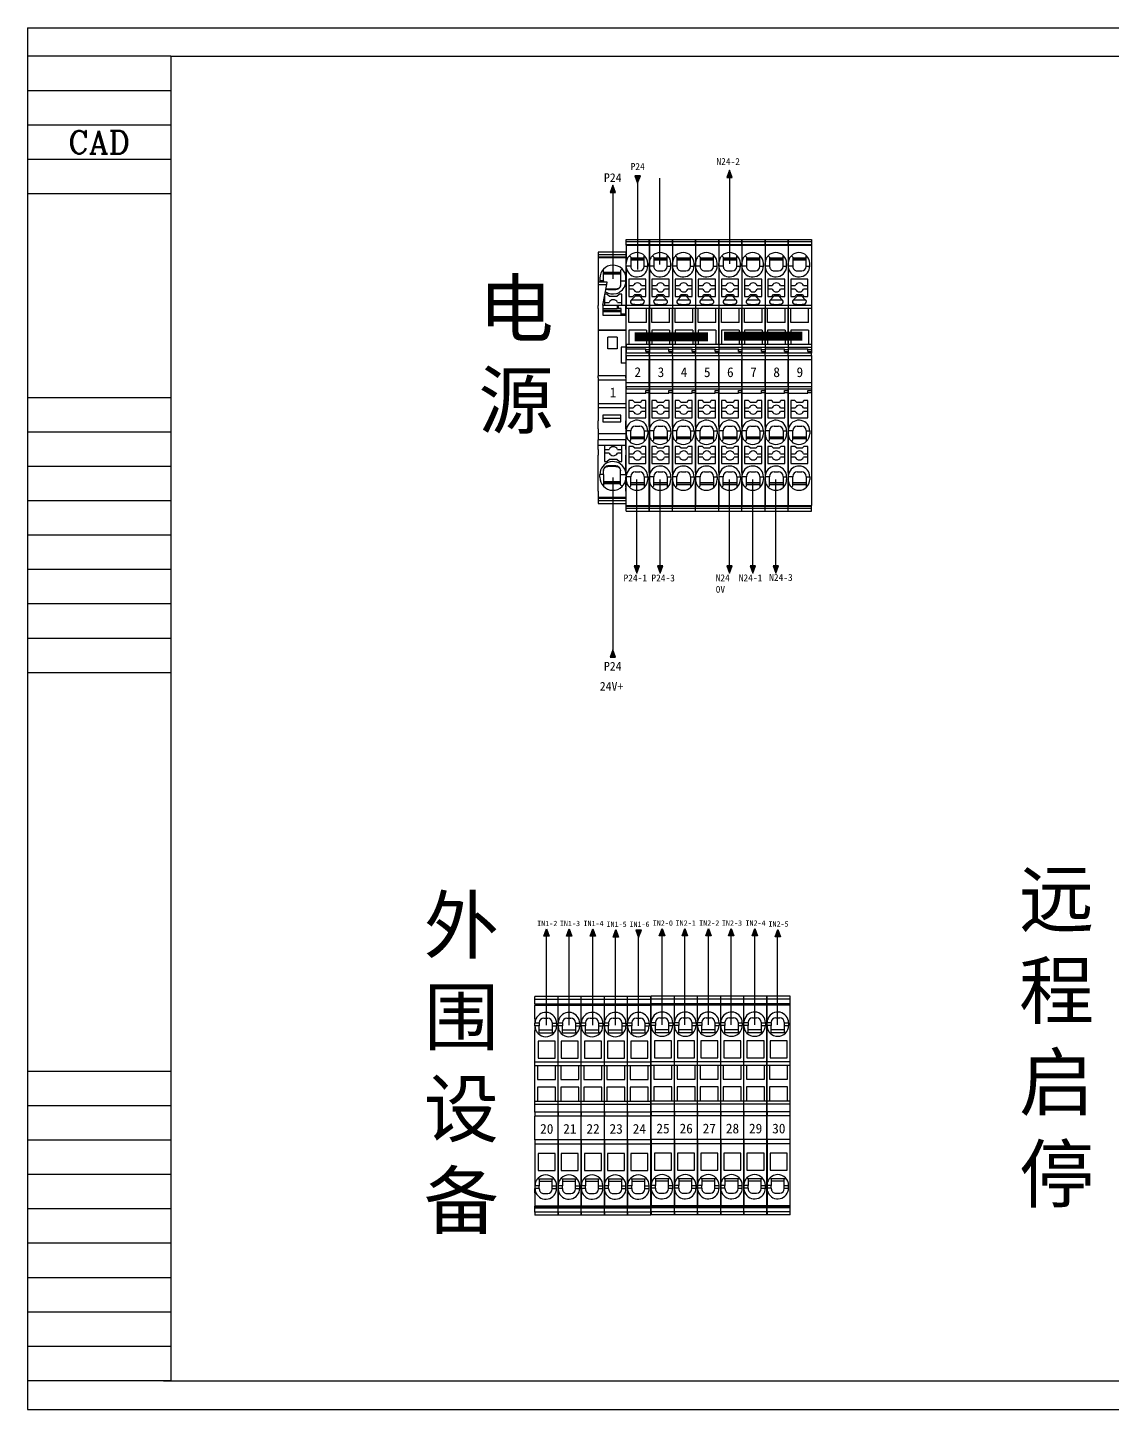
# Model space of a CAD drawing. Header units: millimetres. Extents: x -5786 to 4989, y -422 to 1165.
# Drawn here: x 2670 to 3877, y -416 to 1121 of the extents above; entities that cross this region are included whole.
import ezdxf
from ezdxf.enums import TextEntityAlignment as Align

# ---------------------------------------------------------------- set-up
doc = ezdxf.new("R2010")
doc.units = ezdxf.units.MM
doc.layers.add('AM_0', color=7, linetype='Continuous', lineweight=50)
doc.layers.add('EPLAN311', color=1, linetype='Continuous', lineweight=25)
for name, color, linetype in [('RAHM2', 1, 'Continuous'), ('RAHM3', 2, 'Continuous'), ('小件分拣机', 7, 'Continuous')]:
    doc.layers.add(name, color=color, linetype=linetype)
doc.styles.add('-宋体', font='', dxfattribs={"width": 0.8})
doc.styles.add('ROMANC', font='romanc', dxfattribs={"height": 4})
doc.styles.get("Standard").update_dxf_attribs({"font": 'txt.shx', "height": 20})
doc.styles.add('宋体', font='', dxfattribs={"height": 12})
doc.styles.get('-宋体').set_extended_font_data('SimSun')
doc.styles.get('宋体').set_extended_font_data('SimSun')

# ---------------------------------------------------------------- blocks, each defined once
blk = doc.blocks.new('PT_2_5-TWIN-SELECT__2_b503abecfed5f87d18ab24592fec7340')
at = {"color": 7, "linetype": 'Continuous', "lineweight": 25}
for p, q in [((-178.97, 84.88), (-178.43, 84.88)), ((-178.97, 79.73), (-178.97, 84.88)), ((-178.43, 84.88), (-177.89, 84.88)), ((-178.43, 84.88), (-178.43, 79.73)), ((-177.89, 84.88), (-177.72, 84.88)), ((-177.89, 79.73), (-177.89, 84.88)), ((-177.72, 84.88), (-164.39, 84.88)), ((-177.72, 79.73), (-177.72, 84.88)), ((-175.27, 83.73), (-175.37, 83.82)), ((-174.82, 83.73), (-175.27, 83.73)), ((-174.82, 83.73), (-174.82, 80.73)), ((-174.67, 83.73), (-174.82, 83.73)), ((-174.67, 80.73), (-174.67, 83.73)), ((-174.42, 83.73), (-174.67, 83.73)), ((-174.42, 80.73), (-174.42, 83.73)), ((-173.07, 83.73), (-174.42, 83.73)), ((-173.07, 84.53), (-173.67, 84.53)), ((-172.97, 83.73), (-173.07, 83.73)), ((-170.12, 84.13), (-170.12, 80.33)), ((-168.72, 84.13), (-170.12, 84.13)), ((-167.92, 84.13), (-168.72, 84.13)), ((-168.72, 83.14), (-168.72, 84.13)), ((-166.32, 84.13), (-167.92, 84.13)), ((-167.92, 84.13), (-167.92, 83.14)), ((-166.72, 82.83), (-166.32, 83.23)), ((-165.49, 83.61), (-166.42, 82.68)), ((-166.32, 83.23), (-166.32, 84.13)), ((-165.48, 83.63), (-165.49, 83.61)), ((-165.49, 83.61), (-165.49, 80.84)), ((-164.52, 82.23), (-164.63, 83.33)), ((-164.39, 79.73), (-164.39, 84.88)), ((-164.39, 84.88), (-163.67, 84.88)), ((-163.67, 84.23), (-163.67, 84.88)), ((-163.67, 84.88), (-155.67, 84.88)), ((-163.67, 80.3), (-163.67, 84.23)), ((-160.52, 84.23), (-163.67, 84.23)), ((-160.52, 84.23), (-160.52, 80.3)), ((-158.82, 84.23), (-158.82, 80.3)), ((-158.82, 84.23), (-155.67, 84.23)), ((-155.67, 84.23), (-155.67, 84.88)), ((-155.67, 84.88), (-154.96, 84.88)), ((-155.67, 80.3), (-155.67, 84.23)), ((-154.96, 84.88), (-154.96, 79.73)), ((-154.96, 84.88), (-154.52, 84.88)), ((-154.52, 84.08), (-154.62, 84.08)), ((-154.62, 79.73), (-154.62, 84.08)), ((-154.52, 84.88), (-154.07, 84.88)), ((-154.52, 84.08), (-154.52, 84.88)), ((-154.07, 84.08), (-154.52, 84.08)), ((-154.07, 84.88), (-153.71, 84.88)), ((-154.07, 84.08), (-154.07, 84.88)), ((-153.2, 84.88), (-153.71, 84.88)), ((-153.71, 84.88), (-153.71, 79.73)), ((-153.2, 84.88), (-152.29, 84.88)), ((-152.29, 84.88), (-147.16, 84.88)), ((-152.29, 79.73), (-152.29, 84.88)), ((-147.16, 84.88), (-146.25, 84.88)), ((-147.16, 79.73), (-147.16, 84.88)), ((-146.25, 84.88), (-145.73, 84.88)), ((-145.73, 84.88), (-145.38, 84.88)), ((-145.73, 79.73), (-145.73, 84.88)), ((-145.38, 84.08), (-145.38, 84.88)), ((-145.38, 84.88), (-144.93, 84.88)), ((-144.93, 84.08), (-145.38, 84.08)), ((-144.93, 84.88), (-119.82, 84.88)), ((-144.93, 84.08), (-144.93, 84.88)), ((-144.93, 84.08), (-144.82, 84.08)), ((-144.82, 79.73), (-144.82, 84.08)), ((-141.52, 84.13), (-143.12, 84.13)), ((-143.12, 84.13), (-143.12, 83.23)), ((-143.12, 83.23), (-142.72, 82.83)), ((-140.72, 84.13), (-141.52, 84.13)), ((-141.52, 83.14), (-141.52, 84.13)), ((-139.32, 84.13), (-140.72, 84.13)), ((-140.72, 84.13), (-140.72, 83.14)), ((-139.32, 80.33), (-139.32, 84.13)), ((-136.47, 83.73), (-136.37, 83.73)), ((-136.37, 84.53), (-135.77, 84.53)), ((-136.37, 83.73), (-135.02, 83.73)), ((-135.02, 83.73), (-134.77, 83.73)), ((-135.02, 83.73), (-135.02, 80.73)), ((-134.77, 83.73), (-134.62, 83.73)), ((-134.77, 80.73), (-134.77, 83.73)), ((-134.62, 83.73), (-134.17, 83.73)), ((-134.62, 83.73), (-134.62, 80.73)), ((-134.17, 83.73), (-134.08, 83.82)), ((-131.32, 84.13), (-132.92, 84.13)), ((-132.92, 84.13), (-132.92, 83.23)), ((-132.92, 83.23), (-132.52, 82.83)), ((-131.32, 83.14), (-131.32, 84.13)), ((-130.52, 84.13), (-131.32, 84.13)), ((-130.52, 84.13), (-130.52, 83.14)), ((-129.12, 84.13), (-130.52, 84.13)), ((-129.12, 80.33), (-129.12, 84.13)), ((-126.27, 83.73), (-126.17, 83.73)), ((-126.17, 84.53), (-125.57, 84.53)), ((-126.17, 83.73), (-124.82, 83.73)), ((-124.82, 83.73), (-124.57, 83.73)), ((-124.82, 83.73), (-124.82, 80.73)), ((-124.57, 83.73), (-124.42, 83.73)), ((-124.57, 80.73), (-124.57, 83.73)), ((-124.42, 83.73), (-123.97, 83.73)), ((-124.42, 83.73), (-124.42, 80.73)), ((-123.97, 83.73), (-123.88, 83.82)), ((-119.82, 79.73), (-119.82, 84.88)), ((-119.66, 84.88), (-119.82, 84.88)), ((-119.12, 84.88), (-119.66, 84.88)), ((-119.66, 79.73), (-119.66, 84.88)), ((-118.57, 84.88), (-119.12, 84.88)), ((-119.12, 84.88), (-119.12, 79.73)), ((-118.57, 79.73), (-118.57, 84.88)), ((-175.07, 80.73), (-175.37, 80.43)), ((-175.07, 80.73), (-174.82, 80.73)), ((-174.82, 80.73), (-174.67, 80.73)), ((-174.67, 80.73), (-174.42, 80.73)), ((-174.67, 79.73), (-174.67, 79.95)), ((-174.42, 80.73), (-173.07, 80.73)), ((-172.97, 80.73), (-173.07, 80.73)), ((-172.07, 79.73), (-172.07, 79.95)), ((-171.97, 81.73), (-171.97, 82.73)), ((-170.12, 80.33), (-168.72, 80.33)), ((-168.72, 80.33), (-168.72, 81.31)), ((-168.72, 80.33), (-167.92, 80.33)), ((-167.92, 81.31), (-167.92, 80.33)), ((-167.92, 80.33), (-166.32, 80.33)), ((-166.72, 81.63), (-166.72, 82.83)), ((-166.32, 81.23), (-166.72, 81.63)), ((-166.42, 81.77), (-166.42, 82.68)), ((-165.49, 80.84), (-166.42, 81.77)), ((-166.32, 80.33), (-166.32, 81.23)), ((-165.48, 80.82), (-165.49, 80.84)), ((-164.63, 81.13), (-164.52, 82.23)), ((-163.67, 79.73), (-163.67, 80.3)), ((-160.52, 80.3), (-163.67, 80.3)), ((-158.82, 80.3), (-155.67, 80.3)), ((-155.67, 79.73), (-155.67, 80.3)), ((-142.72, 81.63), (-143.12, 81.23)), ((-143.12, 81.23), (-143.12, 80.33)), ((-143.12, 80.33), (-141.52, 80.33)), ((-142.72, 82.83), (-142.72, 81.63)), ((-141.52, 80.33), (-141.52, 81.31)), ((-141.52, 80.33), (-140.72, 80.33)), ((-140.72, 81.31), (-140.72, 80.33)), ((-140.72, 80.33), (-139.32, 80.33)), ((-137.47, 81.73), (-137.47, 82.73)), ((-137.37, 79.73), (-137.37, 79.95)), ((-136.47, 80.73), (-136.37, 80.73)), ((-135.02, 80.73), (-136.37, 80.73)), ((-134.77, 80.73), (-135.02, 80.73)), ((-134.62, 80.73), (-134.77, 80.73)), ((-134.77, 79.73), (-134.77, 79.95)), ((-134.37, 80.73), (-134.62, 80.73)), ((-134.37, 80.73), (-134.08, 80.43)), ((-132.52, 81.63), (-132.92, 81.23)), ((-132.92, 81.23), (-132.92, 80.33)), ((-132.92, 80.33), (-131.32, 80.33)), ((-132.52, 82.83), (-132.52, 81.63)), ((-131.32, 80.33), (-131.32, 81.31)), ((-131.32, 80.33), (-130.52, 80.33)), ((-130.52, 81.31), (-130.52, 80.33)), ((-130.52, 80.33), (-129.12, 80.33)), ((-127.27, 81.73), (-127.27, 82.73)), ((-127.17, 79.73), (-127.17, 79.95)), ((-126.27, 80.73), (-126.17, 80.73)), ((-124.82, 80.73), (-126.17, 80.73)), ((-124.57, 80.73), (-124.82, 80.73)), ((-124.42, 80.73), (-124.57, 80.73)), ((-124.57, 79.73), (-124.57, 79.95)), ((-124.17, 80.73), (-124.42, 80.73)), ((-124.17, 80.73), (-123.88, 80.43)), ((-178.43, 79.73), (-178.97, 79.73)), ((-177.89, 79.73), (-178.43, 79.73)), ((-177.72, 79.73), (-177.89, 79.73)), ((-177.72, 79.73), (-174.67, 79.73)), ((-174.67, 79.73), (-173.67, 79.73)), ((-173.07, 79.73), (-173.67, 79.73)), ((-173.07, 79.73), (-172.07, 79.73)), ((-172.07, 79.73), (-164.39, 79.73)), ((-164.39, 79.73), (-163.67, 79.73)), ((-155.67, 79.73), (-163.67, 79.73)), ((-155.67, 79.73), (-154.96, 79.73)), ((-154.96, 79.73), (-154.62, 79.73)), ((-154.62, 79.73), (-153.71, 79.73)), ((-153.2, 79.73), (-153.71, 79.73)), ((-153.2, 79.73), (-152.29, 79.73)), ((-147.16, 79.73), (-152.29, 79.73)), ((-146.25, 79.73), (-147.16, 79.73)), ((-146.25, 79.73), (-145.73, 79.73)), ((-144.82, 79.73), (-145.73, 79.73)), ((-137.37, 79.73), (-144.82, 79.73)), ((-137.37, 79.73), (-136.37, 79.73)), ((-136.37, 79.73), (-135.77, 79.73)), ((-134.77, 79.73), (-135.77, 79.73)), ((-127.17, 79.73), (-134.77, 79.73)), ((-127.17, 79.73), (-126.17, 79.73)), ((-126.17, 79.73), (-125.57, 79.73)), ((-124.57, 79.73), (-125.57, 79.73)), ((-119.82, 79.73), (-124.57, 79.73)), ((-119.66, 79.73), (-119.82, 79.73)), ((-119.12, 79.73), (-119.66, 79.73)), ((-118.57, 79.73), (-119.12, 79.73))]:
    blk.add_line(p, q, dxfattribs=at)
at = {"color": 2, "linetype": 'Continuous', "lineweight": 25}
for p, q in [((-173.07, 83.73), (-173.07, 84.53)), ((-153.2, 79.73), (-153.2, 84.88)), ((-146.25, 79.73), (-146.25, 84.88)), ((-136.37, 83.73), (-136.37, 84.53)), ((-126.17, 83.73), (-126.17, 84.53)), ((-173.07, 80.73), (-173.07, 79.73)), ((-136.37, 80.73), (-136.37, 79.73)), ((-126.17, 80.73), (-126.17, 79.73))]:
    blk.add_line(p, q, dxfattribs=at)
at = {"color": 7, "linetype": 'Continuous', "lineweight": 25}
for centre, radius, start, end in [((-173.67, 82.13), 2.4, 135, 225), ((-173.67, 82.13), 2.4, 90, 135), ((-173.07, 82.13), 2.4, 294.6243, 90), ((-172.97, 82.73), 1, 360, 90), ((-168.32, 82.23), 1, 113.5782, 246.4218), ((-168.32, 82.23), 1, 293.5782, 66.4218), ((-165.12, 83.28), 0.5, 5.4406, 134.9997), ((-141.12, 82.23), 1, 113.5782, 246.4218), ((-141.12, 82.23), 1, 293.5782, 66.4218), ((-136.37, 82.13), 2.4, 90, 245.3757), ((-136.47, 82.73), 1, 90, 180), ((-135.77, 82.13), 2.4, 45, 90), ((-135.77, 82.13), 2.4, 315, 45), ((-130.92, 82.23), 1, 113.5782, 246.4218), ((-130.92, 82.23), 1, 293.5782, 66.4218), ((-126.17, 82.13), 2.4, 90, 245.3757), ((-126.27, 82.73), 1, 90, 180), ((-125.57, 82.13), 2.4, 45, 90), ((-125.57, 82.13), 2.4, 315, 45), ((-173.67, 82.13), 2.4, 225, 245.3757), ((-173.67, 82.13), 2.4, 245.3757, 270), ((-173.07, 82.13), 2.4, 270, 294.6243), ((-172.97, 81.73), 1, 270, 0), ((-165.12, 81.18), 0.5, 225, 354.5597), ((-136.47, 81.73), 1, 180, 270), ((-136.37, 82.13), 2.4, 245.3757, 270), ((-135.77, 82.13), 2.4, 270, 294.6243), ((-135.77, 82.13), 2.4, 294.6243, 315), ((-126.27, 81.73), 1, 180, 270), ((-126.17, 82.13), 2.4, 245.3757, 270), ((-125.57, 82.13), 2.4, 270, 294.6243), ((-125.57, 82.13), 2.4, 294.6243, 315)]:
    blk.add_arc(centre, radius, start, end, dxfattribs=at)
blk = doc.blocks.new('PT_4_HESILED_24_5X20-select__2_08e6fd54ed2d4d0ee8dc45947adb3970')
at = {"color": 7, "linetype": 'Continuous', "lineweight": 25}
for p, q in [((-134.97, 59.61), (-134.97, 53.46)), ((-134.4, 59.61), (-134.97, 59.61)), ((-134.4, 53.46), (-134.4, 59.61)), ((-134.07, 59.61), (-134.4, 59.61)), ((-133.86, 59.61), (-134.07, 59.61)), ((-133.86, 53.46), (-133.86, 59.61)), ((-133.69, 59.61), (-133.86, 59.61)), ((-133.69, 53.46), (-133.69, 59.61)), ((-133.39, 59.61), (-133.69, 59.61)), ((-132.29, 59.61), (-133.39, 59.61)), ((-132.29, 59.61), (-131.57, 59.61)), ((-131.57, 59.61), (-131.37, 59.61)), ((-131.37, 59.61), (-124.27, 59.61)), ((-130.52, 58.46), (-131.17, 58.46)), ((-130.38, 58.46), (-130.52, 58.46)), ((-130.52, 58.46), (-130.52, 54.66)), ((-130.38, 58.46), (-130.38, 54.66)), ((-130.13, 58.46), (-130.38, 58.46)), ((-130.13, 58.46), (-130.13, 54.66)), ((-128.57, 58.46), (-130.13, 58.46)), ((-129.17, 59.26), (-128.57, 59.26)), ((-128.57, 58.46), (-127.74, 58.46)), ((-127.74, 58.46), (-127.65, 58.46)), ((-122.97, 59.61), (-124.27, 59.61)), ((-122.97, 59.61), (-122.67, 59.61)), ((-122.67, 59.61), (-122.12, 59.61)), ((-122.12, 58.19), (-122.12, 59.61)), ((-122.12, 59.61), (-121.15, 59.61)), ((-121.12, 59.61), (-121.15, 59.61)), ((-121.12, 59.61), (-120.83, 59.61)), ((-120.83, 53.46), (-120.83, 59.61)), ((-119.53, 59.61), (-120.83, 59.61)), ((-119.53, 53.46), (-119.53, 59.61)), ((-118.37, 59.61), (-119.53, 59.61)), ((-118.37, 59.61), (-116.64, 59.61)), ((-116.82, 58.61), (-116.82, 54.56)), ((-116.07, 58.61), (-116.82, 58.61)), ((-116.49, 59.61), (-116.64, 59.61)), ((-115.77, 59.61), (-116.49, 59.61)), ((-116.07, 54.56), (-116.07, 58.61)), ((-115.32, 58.61), (-116.07, 58.61)), ((-113.72, 59.61), (-115.77, 59.61)), ((-115.32, 54.56), (-115.32, 58.61)), ((-113.72, 53.46), (-113.72, 59.61)), ((-112.8, 59.61), (-113.72, 59.61)), ((-112.8, 53.46), (-112.8, 59.61)), ((-107.77, 59.61), (-112.8, 59.61)), ((-107.53, 59.61), (-107.77, 59.61)), ((-107.53, 53.46), (-107.53, 59.61)), ((-107.06, 59.61), (-107.53, 59.61)), ((-107.06, 59.61), (-106.6, 59.61)), ((-96.44, 59.61), (-106.6, 59.61)), ((-106.6, 53.46), (-106.6, 59.61)), ((-96.34, 59.61), (-96.44, 59.61)), ((-96.44, 59.61), (-96.44, 53.46)), ((-91.62, 59.61), (-96.34, 59.61)), ((-96.34, 59.61), (-96.34, 53.46)), ((-92.37, 58.56), (-93.12, 58.56)), ((-93.12, 58.56), (-93.12, 54.51)), ((-92.02, 58.56), (-92.37, 58.56)), ((-92.37, 54.51), (-92.37, 58.56)), ((-91.62, 58.56), (-92.02, 58.56)), ((-92.02, 58.56), (-92.02, 54.51)), ((-91.62, 59.61), (-90.92, 59.61)), ((-91.62, 58.56), (-91.62, 55.39)), ((-90.92, 58.56), (-91.62, 58.56)), ((-86.28, 59.61), (-90.92, 59.61)), ((-90.89, 58.56), (-90.92, 58.56)), ((-90.92, 58.19), (-90.92, 58.56)), ((-90.89, 58.56), (-86.28, 57.69)), ((-85.78, 59.61), (-86.28, 59.61)), ((-85.78, 57.6), (-85.78, 59.61)), ((-80.36, 59.61), (-85.78, 59.61)), ((-85.48, 58.46), (-85.78, 58.46)), ((-84.87, 59.26), (-85.48, 59.26)), ((-85.48, 58.46), (-83.92, 58.46)), ((-83.92, 58.46), (-83.68, 58.46)), ((-83.92, 58.46), (-83.92, 54.66)), ((-83.68, 58.46), (-83.68, 54.66)), ((-83.68, 58.46), (-83.52, 58.46)), ((-83.52, 58.46), (-82.87, 58.46)), ((-83.52, 58.46), (-83.52, 54.66)), ((-80.19, 59.61), (-80.36, 59.61)), ((-80.36, 53.46), (-80.36, 59.61)), ((-80.19, 53.46), (-80.19, 59.61)), ((-79.65, 59.61), (-80.19, 59.61)), ((-79.65, 53.46), (-79.65, 59.61)), ((-79.07, 59.61), (-79.65, 59.61)), ((-79.07, 53.46), (-79.07, 59.61)), ((-126.74, 55.66), (-126.74, 57.46)), ((-126.65, 55.66), (-126.65, 57.46)), ((-123.77, 58.19), (-125.62, 58.19)), ((-125.62, 58.19), (-125.62, 57.68)), ((-125.62, 57.68), (-125.12, 57.08)), ((-125.12, 55.44), (-125.62, 54.85)), ((-125.12, 57.08), (-125.12, 55.44)), ((-122.97, 58.19), (-123.77, 58.19)), ((-123.77, 57.18), (-123.77, 58.19)), ((-123.77, 54.34), (-123.77, 55.35)), ((-122.12, 58.19), (-122.97, 58.19)), ((-122.97, 58.19), (-122.97, 57.18)), ((-122.97, 55.35), (-122.97, 54.34)), ((-122.12, 54.34), (-122.12, 58.19)), ((-100.62, 55.39), (-100.62, 57.49)), ((-100.62, 57.49), (-98.02, 57.49)), ((-98.02, 55.39), (-100.62, 55.39)), ((-98.02, 55.39), (-98.02, 57.49)), ((-90.92, 55.39), (-91.62, 55.39)), ((-91.62, 55.03), (-91.62, 55.39)), ((-90.92, 55.39), (-90.92, 58.19)), ((-90.27, 58.19), (-90.92, 58.19)), ((-90.92, 55.14), (-90.92, 55.39)), ((-90.27, 58.19), (-90.27, 57.18)), ((-88.9, 58.19), (-90.27, 58.19)), ((-90.27, 55.35), (-90.27, 54.34)), ((-88.92, 57.08), (-88.42, 57.68)), ((-88.92, 55.44), (-88.92, 57.08)), ((-88.42, 54.85), (-88.92, 55.44)), ((-88.42, 57.68), (-88.42, 58.1)), ((-87.4, 57.46), (-87.4, 55.66)), ((-87.31, 55.66), (-87.31, 57.46)), ((-86.28, 57.69), (-85.78, 57.6)), ((-134.4, 53.46), (-134.97, 53.46)), ((-133.86, 53.46), (-134.4, 53.46)), ((-133.69, 53.46), (-133.86, 53.46)), ((-133.39, 53.46), (-133.69, 53.46)), ((-132.29, 53.46), (-133.39, 53.46)), ((-132.29, 53.46), (-131.57, 53.46)), ((-131.37, 53.46), (-131.57, 53.46)), ((-131.37, 53.46), (-130.38, 53.46)), ((-130.87, 54.66), (-131.23, 54.31)), ((-130.87, 54.66), (-130.52, 54.66)), ((-130.52, 54.66), (-130.38, 54.66)), ((-130.38, 54.66), (-130.13, 54.66)), ((-130.38, 53.46), (-130.38, 53.72)), ((-129.43, 53.46), (-130.38, 53.46)), ((-130.13, 54.66), (-128.57, 54.66)), ((-129.43, 53.46), (-129.17, 53.46)), ((-128.57, 53.46), (-129.17, 53.46)), ((-128.57, 54.66), (-127.74, 54.66)), ((-128.57, 53.46), (-128.32, 53.46)), ((-127.37, 53.46), (-128.32, 53.46)), ((-128.31, 53.47), (-128.31, 53.47)), ((-127.74, 54.66), (-127.65, 54.66)), ((-127.37, 53.72), (-127.37, 53.46)), ((-127.37, 53.46), (-124.27, 53.46)), ((-125.62, 54.85), (-125.62, 54.34)), ((-125.62, 54.34), (-123.77, 54.34)), ((-122.97, 53.46), (-124.27, 53.46)), ((-123.77, 54.34), (-122.97, 54.34)), ((-122.97, 54.34), (-122.12, 54.34)), ((-122.97, 53.46), (-122.67, 53.46)), ((-122.67, 53.46), (-122.12, 53.46)), ((-122.12, 53.46), (-122.12, 54.34)), ((-122.12, 53.46), (-121.15, 53.46)), ((-121.12, 53.46), (-121.15, 53.46)), ((-121.12, 53.46), (-120.83, 53.46)), ((-119.53, 53.46), (-120.83, 53.46)), ((-118.37, 53.46), (-119.53, 53.46)), ((-118.37, 53.46), (-116.64, 53.46)), ((-116.82, 54.56), (-116.07, 54.56)), ((-116.49, 53.46), (-116.64, 53.46)), ((-115.77, 53.46), (-116.49, 53.46)), ((-116.07, 54.56), (-115.32, 54.56)), ((-113.72, 53.46), (-115.77, 53.46)), ((-112.8, 53.46), (-113.72, 53.46)), ((-107.77, 53.46), (-112.8, 53.46)), ((-107.53, 53.46), (-107.77, 53.46)), ((-107.06, 53.46), (-107.53, 53.46)), ((-107.06, 53.46), (-106.6, 53.46)), ((-103.75, 53.46), (-106.6, 53.46)), ((-103.75, 53.46), (-103.75, 54.51)), ((-100.25, 54.51), (-103.75, 54.51)), ((-100.25, 53.46), (-103.75, 53.46)), ((-100.25, 53.46), (-100.25, 54.51)), ((-96.44, 53.46), (-100.25, 53.46)), ((-96.34, 53.46), (-96.44, 53.46)), ((-93.12, 53.46), (-96.34, 53.46)), ((-93.12, 54.51), (-92.86, 54.51)), ((-93.12, 54.51), (-93.12, 53.46)), ((-92.86, 53.46), (-93.12, 53.46)), ((-92.86, 54.51), (-92.37, 54.51)), ((-92.86, 53.46), (-92.86, 54.51)), ((-92.86, 53.46), (-90.92, 53.46)), ((-92.37, 54.51), (-92.02, 54.51)), ((-92.02, 54.51), (-91.62, 54.51)), ((-91.62, 55.03), (-90.92, 55.14)), ((-91.62, 54.51), (-91.62, 55.03)), ((-90.92, 54.34), (-90.92, 55.14)), ((-90.92, 53.46), (-90.92, 54.34)), ((-90.92, 54.34), (-90.27, 54.34)), ((-86.67, 53.46), (-90.92, 53.46)), ((-90.27, 54.34), (-88.42, 54.34)), ((-88.42, 54.34), (-88.42, 54.85)), ((-86.67, 53.72), (-86.67, 53.46)), ((-86.67, 53.46), (-85.73, 53.46)), ((-86.31, 54.66), (-86.4, 54.66)), ((-85.48, 54.66), (-86.31, 54.66)), ((-85.74, 53.47), (-85.73, 53.47)), ((-85.73, 53.46), (-85.48, 53.46)), ((-83.92, 54.66), (-85.48, 54.66)), ((-85.48, 53.46), (-84.87, 53.46)), ((-84.87, 53.46), (-84.62, 53.46)), ((-84.62, 53.46), (-83.68, 53.46)), ((-83.68, 54.66), (-83.92, 54.66)), ((-83.52, 54.66), (-83.68, 54.66)), ((-83.68, 53.46), (-83.68, 53.72)), ((-80.36, 53.46), (-83.68, 53.46)), ((-83.17, 54.66), (-83.52, 54.66)), ((-83.17, 54.66), (-82.82, 54.31)), ((-80.19, 53.46), (-80.36, 53.46)), ((-79.65, 53.46), (-80.19, 53.46)), ((-79.07, 53.46), (-79.65, 53.46))]:
    blk.add_line(p, q, dxfattribs=at)
at = {"color": 2, "linetype": 'Continuous', "lineweight": 25}
for p, q in [((-128.57, 58.46), (-128.57, 59.26)), ((-86.28, 59.61), (-86.28, 57.69)), ((-85.48, 58.46), (-85.48, 59.26)), ((-126.74, 57.46), (-126.65, 57.46)), ((-126.65, 55.66), (-126.74, 55.66)), ((-87.4, 57.46), (-87.31, 57.46)), ((-87.31, 55.66), (-87.4, 55.66)), ((-129.43, 53.46), (-129.43, 53.47)), ((-128.57, 54.66), (-128.57, 53.46)), ((-128.32, 53.46), (-128.31, 53.47)), ((-85.73, 53.46), (-85.73, 53.47)), ((-85.48, 54.66), (-85.48, 53.46)), ((-84.62, 53.46), (-84.62, 53.47))]:
    blk.add_line(p, q, dxfattribs=at)
at = {"color": 7, "linetype": 'Continuous', "lineweight": 25}
for points in [[(-127.74, 58.46), (-127.55, 58.44), (-127.45, 58.42), (-127.36, 58.39), (-127.19, 58.29), (-127.04, 58.17), (-126.91, 58.02), (-126.82, 57.85), (-126.79, 57.75), (-126.77, 57.66), (-126.74, 57.46)], [(-126.65, 57.46), (-126.66, 57.66), (-126.72, 57.85), (-126.81, 58.02), (-126.94, 58.17), (-127.09, 58.29), (-127.26, 58.39), (-127.45, 58.44), (-127.65, 58.46)], [(-126.74, 55.66), (-126.77, 55.47), (-126.79, 55.37), (-126.82, 55.28), (-126.91, 55.11), (-127.04, 54.96), (-127.19, 54.83), (-127.36, 54.74), (-127.45, 54.7), (-127.55, 54.68), (-127.74, 54.66)], [(-127.65, 54.66), (-127.46, 54.68), (-127.27, 54.74), (-127.09, 54.83), (-126.94, 54.95), (-126.82, 55.11), (-126.72, 55.28), (-126.67, 55.47), (-126.65, 55.66)], [(-87.4, 57.46), (-87.4, 57.57), (-87.38, 57.68), (-87.35, 57.79), (-87.31, 57.89)], [(-86.4, 54.66), (-86.59, 54.68), (-86.78, 54.74), (-86.96, 54.83), (-87.11, 54.95), (-87.23, 55.11), (-87.33, 55.28), (-87.38, 55.47), (-87.4, 55.66)], [(-87.31, 57.46), (-87.28, 57.67), (-87.22, 57.87)], [(-86.31, 54.66), (-86.5, 54.68), (-86.6, 54.7), (-86.69, 54.74), (-86.86, 54.83), (-87.01, 54.96), (-87.14, 55.11), (-87.23, 55.28), (-87.26, 55.37), (-87.28, 55.47), (-87.31, 55.66)]]:
    blk.add_lwpolyline(points, dxfattribs=at)
for centre, radius, start, end in [((-129.17, 56.36), 2.9, 133.6028, 225), ((-129.17, 56.36), 2.9, 90, 133.6028), ((-128.57, 56.36), 2.9, 294.4433, 90), ((-85.48, 56.36), 2.9, 90, 95.9857), ((-84.87, 56.36), 2.9, 46.3972, 90), ((-84.87, 56.36), 2.9, 315, 46.3972), ((-123.37, 56.26), 1, 113.5782, 246.4218), ((-123.37, 56.26), 1, 293.5782, 66.4218), ((-90.67, 56.26), 1, 293.5782, 66.4218), ((-85.48, 56.36), 2.9, 145.7708, 245.5567), ((-129.17, 56.36), 2.9, 225, 245.5567), ((-129.17, 56.36), 2.9, 245.5567, 264.8582), ((-129.17, 56.36), 2.9, 264.8582, 270), ((-128.57, 56.36), 2.9, 270, 275.1654), ((-128.57, 56.36), 2.9, 275.17, 294.4433), ((-85.48, 56.36), 2.9, 245.5567, 264.8301), ((-85.48, 56.36), 2.9, 264.8584, 270.0001), ((-84.87, 56.36), 2.9, 270, 275.1425), ((-84.87, 56.36), 2.9, 275.1425, 294.4433), ((-84.87, 56.36), 2.9, 294.4433, 315)]:
    blk.add_arc(centre, radius, start, end, dxfattribs=at)
blk = doc.blocks.new('ST_2_5-select__2', base_point=(-161.48, 74.58))
at = {"color": 7, "linetype": 'Continuous'}
for p, q in [((-161.48, 79.73), (-161.48, 74.58)), ((-160.84, 79.73), (-161.48, 79.73)), ((-160.84, 79.73), (-160.84, 74.58)), ((-159.88, 79.73), (-160.84, 79.73)), ((-159.88, 74.58), (-159.88, 79.73)), ((-159.78, 79.73), (-159.88, 79.73)), ((-159.78, 79.73), (-159.78, 74.58)), ((-159.52, 79.73), (-159.78, 79.73)), ((-159.52, 79.73), (-159.52, 74.58)), ((-146.9, 79.73), (-159.52, 79.73)), ((-156.68, 76.53), (-156.68, 77.43)), ((-155.68, 78.43), (-155.56, 78.43)), ((-155.56, 79.38), (-154.96, 79.38)), ((-155.56, 78.43), (-154.96, 78.43)), ((-154.96, 78.43), (-154.03, 78.43)), ((-154.03, 78.43), (-154.03, 75.53)), ((-154.03, 78.43), (-153.41, 78.43)), ((-153.41, 78.43), (-153.41, 78.58)), ((-153.41, 75.53), (-153.41, 78.43)), ((-151.58, 79.08), (-151.58, 75.28)), ((-147.78, 79.08), (-151.58, 79.08)), ((-147.78, 75.28), (-147.78, 79.08)), ((-146.9, 79.73), (-146.9, 74.58)), ((-146.18, 79.73), (-146.9, 79.73)), ((-138.18, 79.73), (-146.18, 79.73)), ((-146.18, 79.16), (-146.18, 79.73)), ((-146.18, 75.16), (-146.18, 79.16)), ((-143.03, 79.16), (-146.18, 79.16)), ((-143.03, 75.16), (-143.03, 79.16)), ((-141.33, 79.16), (-141.33, 75.16)), ((-138.18, 79.16), (-141.33, 79.16)), ((-137.47, 79.73), (-138.18, 79.73)), ((-138.18, 79.16), (-138.18, 79.73)), ((-138.18, 75.16), (-138.18, 79.16)), ((-137.47, 79.73), (-137.47, 74.58)), ((-135.79, 79.73), (-137.47, 79.73)), ((-135.79, 79.73), (-135.79, 74.58)), ((-134.87, 79.73), (-135.79, 79.73)), ((-134.87, 79.73), (-134.87, 74.58)), ((-129.6, 79.73), (-134.87, 79.73)), ((-129.6, 79.73), (-129.6, 74.58)), ((-128.67, 79.73), (-129.6, 79.73)), ((-128.67, 79.73), (-128.67, 74.58)), ((-114.84, 79.73), (-128.67, 79.73)), ((-122.78, 79.08), (-126.58, 79.08)), ((-126.58, 79.08), (-126.58, 75.28)), ((-122.78, 75.28), (-122.78, 79.08)), ((-120.96, 78.43), (-120.96, 78.58)), ((-120.96, 75.53), (-120.96, 78.43)), ((-120.33, 78.43), (-120.96, 78.43)), ((-120.33, 78.43), (-120.33, 75.53)), ((-119.41, 78.43), (-120.33, 78.43)), ((-118.81, 79.38), (-119.41, 79.38)), ((-118.81, 78.43), (-119.41, 78.43)), ((-118.68, 78.43), (-118.81, 78.43)), ((-117.68, 76.53), (-117.68, 77.43)), ((-114.84, 79.73), (-114.84, 74.58)), ((-114.59, 79.73), (-114.84, 79.73)), ((-114.59, 79.73), (-114.59, 74.58)), ((-114.49, 79.73), (-114.59, 79.73)), ((-114.49, 74.58), (-114.49, 79.73)), ((-113.52, 79.73), (-114.49, 79.73)), ((-113.52, 79.73), (-113.52, 74.58)), ((-112.88, 79.73), (-113.52, 79.73)), ((-112.88, 79.73), (-112.88, 74.58)), ((-160.84, 74.58), (-161.48, 74.58)), ((-159.88, 74.58), (-160.84, 74.58)), ((-159.88, 74.58), (-159.78, 74.58)), ((-159.78, 74.58), (-159.52, 74.58)), ((-156.56, 74.58), (-159.52, 74.58)), ((-156.56, 74.58), (-156.56, 74.8)), ((-156.56, 74.58), (-155.56, 74.58)), ((-155.56, 75.53), (-155.68, 75.53)), ((-155.56, 75.53), (-154.96, 75.53)), ((-154.96, 74.58), (-155.56, 74.58)), ((-154.03, 75.53), (-154.96, 75.53)), ((-154.96, 74.58), (-153.96, 74.58)), ((-153.41, 75.53), (-154.03, 75.53)), ((-153.96, 74.58), (-153.96, 74.8)), ((-146.9, 74.58), (-153.96, 74.58)), ((-153.41, 75.38), (-153.41, 75.53)), ((-151.58, 75.28), (-147.78, 75.28)), ((-146.18, 74.58), (-146.9, 74.58)), ((-146.18, 74.58), (-146.18, 75.16)), ((-146.18, 75.16), (-143.03, 75.16)), ((-138.18, 74.58), (-146.18, 74.58)), ((-141.33, 75.16), (-138.18, 75.16)), ((-138.18, 74.58), (-138.18, 75.16)), ((-137.47, 74.58), (-138.18, 74.58)), ((-135.79, 74.58), (-137.47, 74.58)), ((-135.79, 74.58), (-134.87, 74.58)), ((-129.6, 74.58), (-134.87, 74.58)), ((-129.6, 74.58), (-128.67, 74.58)), ((-128.67, 74.58), (-120.41, 74.58)), ((-126.58, 75.28), (-122.78, 75.28)), ((-120.96, 75.38), (-120.96, 75.53)), ((-120.96, 75.53), (-120.33, 75.53)), ((-120.41, 74.58), (-120.41, 74.8)), ((-120.41, 74.58), (-119.41, 74.58)), ((-120.33, 75.53), (-119.41, 75.53)), ((-118.81, 75.53), (-119.41, 75.53)), ((-119.41, 74.58), (-118.81, 74.58)), ((-118.81, 75.53), (-118.68, 75.53)), ((-117.81, 74.58), (-118.81, 74.58)), ((-117.81, 74.58), (-117.81, 74.8)), ((-117.81, 74.58), (-114.84, 74.58)), ((-114.59, 74.58), (-114.84, 74.58)), ((-114.49, 74.58), (-114.59, 74.58)), ((-113.52, 74.58), (-114.49, 74.58)), ((-113.52, 74.58), (-112.88, 74.58))]:
    blk.add_line(p, q, dxfattribs=at)
at = {"color": 2, "linetype": 'Continuous'}
for p, q in [((-155.56, 78.43), (-155.56, 79.38)), ((-154.96, 78.43), (-154.96, 79.38)), ((-119.41, 78.43), (-119.41, 79.38)), ((-118.81, 78.43), (-118.81, 79.38)), ((-155.56, 75.53), (-155.56, 74.58)), ((-154.96, 75.53), (-154.96, 74.58)), ((-119.41, 75.53), (-119.41, 74.58)), ((-118.81, 75.53), (-118.81, 74.58))]:
    blk.add_line(p, q, dxfattribs=at)
at = {"color": 7, "linetype": 'Continuous'}
for centre, radius, start, end in [((-155.56, 76.98), 2.4, 90, 245.3757), ((-155.68, 77.43), 1, 90, 180), ((-154.96, 76.98), 2.4, 45.3088, 90), ((-154.96, 76.98), 2.4, 314.6912, 45.3088), ((-119.41, 76.98), 2.4, 134.6912, 225.3088), ((-119.41, 76.98), 2.4, 90, 134.6912), ((-118.81, 76.98), 2.4, 294.6243, 90), ((-118.68, 77.43), 1, 360, 90), ((-155.68, 76.53), 1, 180, 270), ((-155.56, 76.98), 2.4, 245.3757, 270), ((-154.96, 76.98), 2.4, 270, 294.6243), ((-154.96, 76.98), 2.4, 294.6243, 314.6912), ((-119.41, 76.98), 2.4, 225.3088, 245.3757), ((-119.41, 76.98), 2.4, 245.3757, 270), ((-118.81, 76.98), 2.4, 270, 294.6243), ((-118.68, 76.53), 1, 270, 360)]:
    blk.add_arc(centre, radius, start, end, dxfattribs=at)
for points in [[(-153.27, 78.69), (-153.31, 78.66), (-153.34, 78.63), (-153.37, 78.61), (-153.41, 78.58)], [(-121.1, 78.69), (-121.06, 78.66), (-121.03, 78.63), (-120.99, 78.61), (-120.96, 78.58)], [(-153.27, 75.27), (-153.31, 75.3), (-153.34, 75.33), (-153.37, 75.35), (-153.41, 75.38)], [(-121.1, 75.27), (-121.06, 75.3), (-121.03, 75.33), (-120.99, 75.35), (-120.96, 75.38)]]:
    blk.add_spline(points, degree=3, dxfattribs=at)
blk = doc.blocks.new('A$C0ED27135')
at = {"layer": 'RAHM2', "color": 5}
for p, q in [((0, 28898), (0, 0)), ((0, 28898), (43594, 28898)), ((0, 0), (43594, 0))]:
    blk.add_line(p, q, dxfattribs=at)
at = {"layer": 'RAHM2'}
for p, q in [((2995, 27580), (0, 27580)), ((2995, 26143), (0, 26143)), ((2995, 20439), (0, 20439)), ((2995, 19001), (0, 19001)), ((2995, 17564), (0, 17564)), ((2995, 16126), (0, 16126)), ((2995, 6349), (0, 6349)), ((2995, 4911), (0, 4911)), ((2995, 3474), (0, 3474)), ((2995, 2036), (0, 2036)), ((2995, 1318), (0, 1318)), ((2995, 599), (0, 599))]:
    blk.add_line(p, q, dxfattribs=at)
at = {"layer": 'RAHM3'}
for p, q in [((2995, 28299), (0, 28299)), ((2995, 26861), (0, 26861)), ((2995, 25424), (0, 25424)), ((2995, 21158), (0, 21158)), ((2995, 19720), (0, 19720)), ((2995, 18283), (0, 18283)), ((2995, 16845), (0, 16845)), ((2995, 15407), (0, 15407)), ((2995, 7068), (0, 7068)), ((2995, 5630), (0, 5630)), ((2995, 4193), (0, 4193)), ((2995, 2755), (0, 2755))]:
    blk.add_line(p, q, dxfattribs=at)
at = {"layer": '小件分拣机', "color": 1, "lineweight": -3}
for p, q in [((2995, 28299), (2995, 599)), ((2995, 28299), (42995, 28299)), ((2842, 599, -1114), (42995, 599))]:
    blk.add_line(p, q, dxfattribs=at)
at = {"layer": 'AM_0', "style": '-宋体', "width": 0.8}
for tag, p, height in [('客户名称', (33203, 2356), 500), ('设计', (29406, 1974), 150), ('校对', (29401, 1583), 150), ('设备名称', (38232, 1627), 200), ('日期', (31785, 721), 150), ('张数', (34111, 739), 150), ('当前页', (36691, 739), 150), ('版本', (38232, 850), 200)]:
    blk.add_attdef(tag, p, '', height=height, dxfattribs=at)
at = {"layer": 'RAHM2', "style": 'ROMANC'}
blk.add_text('CAD', height=479.2, dxfattribs=at).set_placement((1497, 26262), align=Align.CENTER)

msp = doc.modelspace()

# ---------------------------------------------------------------- hatches: boundary and pattern name
at = {"layer": 'EPLAN311', "linetype": 'Continuous', "lineweight": 25, "ltscale": 4}
for points in [[(3345.8, 955.8), (3348.8, 947.6), (3351.8, 955.8)], [(3454, 953.8), (3451, 962), (3448, 953.8)], [(3324.2, 937.2), (3321.2, 945.5), (3318.2, 937.2)], [(3345, 522), (3348, 513.8), (3351, 522)], [(3370.8, 522), (3373.8, 513.8), (3376.8, 522)], [(3448, 522), (3451, 513.8), (3454, 522)], [(3473.8, 522), (3476.8, 513.8), (3479.8, 522)], [(3499.5, 522), (3502.5, 513.8), (3505.5, 522)], [(3324.2, 420.2), (3321.2, 428.4), (3318.2, 420.2)], [(3244.3, 109.9), (3247.3, 118.2), (3250.3, 109.9)], [(3269.6, 109.9), (3272.6, 118.2), (3275.6, 109.9)], [(3295.8, 109.9), (3298.8, 118.2), (3301.8, 109.9)], [(3321.5, 109), (3324.5, 117.3), (3327.5, 109)], [(3346.9, 116.6), (3349.9, 108.4), (3352.9, 116.6)], [(3372.9, 110.3), (3375.9, 118.5), (3378.9, 110.3)], [(3398.4, 110.3), (3401.4, 118.5), (3404.4, 110.3)], [(3424.5, 110.3), (3427.5, 118.5), (3430.5, 110.3)], [(3449.8, 110.3), (3452.8, 118.5), (3455.8, 110.3)], [(3476, 110.3), (3479, 118.5), (3482, 110.3)], [(3501.7, 109.4), (3504.7, 117.6), (3507.7, 109.4)]]:
    msp.add_hatch(color=1, dxfattribs=at).paths.add_polyline_path(points, flags=0)

# ---------------------------------------------------------------- linework, layer by layer
at = {"color": 2, "const_width": 10}
for points in [[(3427.1, 776.6), (3345.5, 776.6)], [(3532.1, 777.4), (3444.7, 777.4)]]:
    msp.add_lwpolyline(points, dxfattribs=at)
at = {"layer": 'EPLAN311', "color": 1, "linetype": 'Continuous', "lineweight": 25, "ltscale": 4}
for p, q in [((3373.1, 953.3), (3373.1, 857.3)), ((3451, 953.8), (3451, 857.8)), ((3348.8, 947.6), (3348.8, 851.6)), ((3321.2, 937.2), (3321.2, 841.2)), ((3321.2, 620.4), (3321.2, 428.4)), ((3348, 522), (3348, 618)), ((3373.8, 522), (3373.8, 618)), ((3451, 522), (3451, 618)), ((3476.8, 522), (3476.8, 618)), ((3502.5, 522), (3502.5, 618)), ((3247.3, 11.1), (3247.3, 114.6)), ((3272.6, 11.1), (3272.6, 114.6)), ((3298.8, 11.1), (3298.8, 114.6)), ((3324.3, 11.1), (3324.3, 114.6)), ((3349.9, 10.2), (3349.9, 113.7)), ((3375.9, 11.5), (3375.9, 115)), ((3401.4, 11.5), (3401.4, 115)), ((3427.5, 11.5), (3427.5, 115)), ((3452.8, 11.5), (3452.8, 115)), ((3479, 11.5), (3479, 115)), ((3504.4, 11.5), (3504.4, 115))]:
    msp.add_line(p, q, dxfattribs=at)
for points in [[(3345.8, 955.8), (3348.8, 947.6), (3351.8, 955.8)], [(3454, 953.8), (3451, 962), (3448, 953.8)], [(3324.2, 937.2), (3321.2, 945.5), (3318.2, 937.2)], [(3345, 522), (3348, 513.8), (3351, 522)], [(3370.8, 522), (3373.8, 513.8), (3376.8, 522)], [(3448, 522), (3451, 513.8), (3454, 522)], [(3473.8, 522), (3476.8, 513.8), (3479.8, 522)], [(3499.5, 522), (3502.5, 513.8), (3505.5, 522)], [(3324.2, 420.2), (3321.2, 428.4), (3318.2, 420.2)], [(3244.3, 109.9), (3247.3, 118.2), (3250.3, 109.9)], [(3269.6, 109.9), (3272.6, 118.2), (3275.6, 109.9)], [(3295.8, 109.9), (3298.8, 118.2), (3301.8, 109.9)], [(3321.5, 109), (3324.5, 117.3), (3327.5, 109)], [(3346.9, 116.6), (3349.9, 108.4), (3352.9, 116.6)], [(3372.9, 110.3), (3375.9, 118.5), (3378.9, 110.3)], [(3398.4, 110.3), (3401.4, 118.5), (3404.4, 110.3)], [(3424.5, 110.3), (3427.5, 118.5), (3430.5, 110.3)], [(3449.8, 110.3), (3452.8, 118.5), (3455.8, 110.3)], [(3476, 110.3), (3479, 118.5), (3482, 110.3)], [(3501.7, 109.4), (3504.7, 117.6), (3507.7, 109.4)]]:
    msp.add_lwpolyline(points, close=True, dxfattribs=at)

# ---------------------------------------------------------------- block references
at = {"xscale": 5, "yscale": 5, "zscale": 5}
for name, p, rotation in [('PT_2_5-TWIN-SELECT__2_b503abecfed5f87d18ab24592fec7340', (2937.4, -9.9), 270), ('PT_2_5-TWIN-SELECT__2_b503abecfed5f87d18ab24592fec7340', (2963.1, -9.9), 270), ('PT_2_5-TWIN-SELECT__2_b503abecfed5f87d18ab24592fec7340', (2988.9, -9.9), 270), ('PT_2_5-TWIN-SELECT__2_b503abecfed5f87d18ab24592fec7340', (3014.6, -9.9), 270), ('PT_2_5-TWIN-SELECT__2_b503abecfed5f87d18ab24592fec7340', (3040.4, -9.9), 270), ('PT_2_5-TWIN-SELECT__2_b503abecfed5f87d18ab24592fec7340', (3066.1, -9.9), 270), ('PT_2_5-TWIN-SELECT__2_b503abecfed5f87d18ab24592fec7340', (3091.9, -9.9), 270), ('PT_2_5-TWIN-SELECT__2_b503abecfed5f87d18ab24592fec7340', (3117.6, -9.9), 270), ('PT_4_HESILED_24_5X20-select__2_08e6fd54ed2d4d0ee8dc45947adb3970', (3603, 1266.3), 90)]:
    msp.add_blockref(name, p, dxfattribs=dict(at, rotation=rotation))
at = {"color": 1, "xscale": 5, "yscale": 5, "zscale": 5, "rotation": 270}
for p in [(3234.6, 42.8), (3260.3, 42.8), (3286.1, 42.8), (3311.8, 42.8), (3337.6, 42.8), (3363.9, 43.2), (3389.7, 43.2), (3415.4, 43.2), (3441.2, 43.2), (3466.9, 43.2), (3492.7, 43.2)]:
    msp.add_blockref('ST_2_5-select__2', p, dxfattribs=at)
at = {"layer": 'AM_0', "lineweight": -3, "xscale": 0.05318677324316071, "yscale": 0.05318677324316071, "zscale": 0.05318677324316071}
msp.add_blockref('A$C0ED27135', (2670.2, -416.4), dxfattribs=at)

# ---------------------------------------------------------------- texts
at = {"attachment_point": 1, "style": '宋体'}
for s, width, insert, char_height in [('P24', 80.705, (3341, 970), 7.68), ('N24-2', 80.705, (3436.5, 975.6), 7.68), ('P24', 80.705, (3311.3, 958.6), 9.6), ('P24-1', 80.705, (3333.1, 512.3), 7.68), ('P24-3', 80.705, (3364.1, 512.3), 7.68), ('N24\\P0V', 80.705, (3435.6, 512.5), 7.68), ('N24-1', 80.705, (3461.3, 512.5), 7.68), ('N24-3', 80.705, (3495.1, 512.9), 7.68), ('P24', 80.705, (3311.3, 415.1), 9.6), ('24V+', 103.458, (3306.7, 392.8), 9.6), ('\\pxt1;IN1-2', 6, (3237, 127.2), 6), ('\\pxt1;IN1-3', 6, (3262.3, 127.2), 6), ('\\pxt1;IN1-4', 6, (3288.5, 127.2), 6), ('\\pxt1;IN1-5', 6, (3314.2, 126.3), 6), ('\\pxt1;IN1-6', 6, (3339.6, 126.3), 6), ('\\pxt1;IN2-0', 6, (3365.6, 127.6), 6), ('\\pxt1;IN2-1', 6, (3391, 127.6), 6), ('\\pxt1;IN2-2', 6, (3417.2, 127.6), 6), ('\\pxt1;IN2-3', 6, (3442.5, 127.6), 6), ('\\pxt1;IN2-4', 6, (3468.7, 127.6), 6), ('\\pxt1;IN2-5', 6, (3494.3, 126.6), 6)]:
    msp.add_mtext_dynamic_manual_height_columns(s, width=width, gutter_width=60, heights=[0], dxfattribs=dict(at, insert=insert, char_height=char_height))
at = {"char_height": 61.25, "attachment_point": 1}
for s, width, insert in [('{\\fSimSun|b0|i0|c134|p2;电源}', 21.09, (3171.7, 838.9)), ('{\\fSimSun|b0|i0|c134|p2;远程启停}', 18.093, (3773, 182.3)), ('{\\fSimSun|b0|i0|c134|p2;外围设备}', 18.093, (3110.9, 152.9))]:
    msp.add_mtext_dynamic_manual_height_columns(s, width=width, gutter_width=17.5, heights=[0], dxfattribs=dict(at, insert=insert))
at = {"color": 1, "char_height": 10.866, "attachment_point": 1}
for s, insert in [('{\\fSimSun|b0|i0|c134|p2;2}', (3345.2, 742.8)), ('{\\fSimSun|b0|i0|c134|p2;3}', (3371, 742.8)), ('{\\fSimSun|b0|i0|c134|p2;4}', (3396.7, 742.8)), ('{\\fSimSun|b0|i0|c134|p2;5}', (3422.5, 742.8)), ('{\\fSimSun|b0|i0|c134|p2;6}', (3448.2, 742.8)), ('{\\fSimSun|b0|i0|c134|p2;7}', (3474, 742.8)), ('{\\fSimSun|b0|i0|c134|p2;8}', (3499.7, 742.8)), ('{\\fSimSun|b0|i0|c134|p2;9}', (3525.5, 742.8)), ('{\\fSimSun|b0|i0|c134|p2;1}', (3317.7, 720.3)), ('{\\fSimSun|b0|i0|c134|p34;20}', (3240.3, -98.9)), ('{\\fSimSun|b0|i0|c134|p34;21}', (3266, -98.9)), ('{\\fSimSun|b0|i0|c134|p34;22}', (3291.8, -98.9)), ('{\\fSimSun|b0|i0|c134|p34;23}', (3317.5, -98.9)), ('{\\fSimSun|b0|i0|c134|p34;24}', (3343.3, -98.9)), ('{\\fSimSun|b0|i0|c134|p34;25}', (3369.6, -98.5)), ('{\\fSimSun|b0|i0|c134|p34;26}', (3395.4, -98.5)), ('{\\fSimSun|b0|i0|c134|p34;27}', (3421.1, -98.5)), ('{\\fSimSun|b0|i0|c134|p34;28}', (3446.9, -98.5)), ('{\\fSimSun|b0|i0|c134|p34;29}', (3472.6, -98.5)), ('{\\fSimSun|b0|i0|c134|p34;30}', (3498.4, -98.5))]:
    msp.add_mtext_dynamic_manual_height_columns(s, width=6.097, gutter_width=17.5, heights=[0], dxfattribs=dict(at, insert=insert))

doc.saveas('drawing.dxf')
